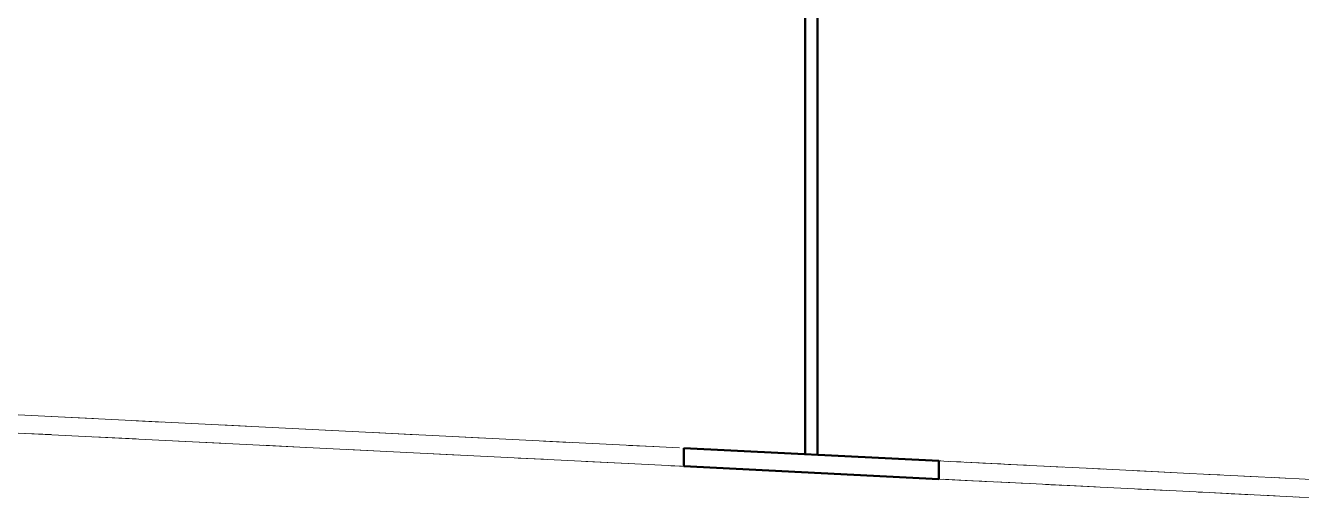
# Model space of a CAD drawing. Header units: metres. Extents: x 10 to 831, y 10 to 584.
# Drawn here: x 57.1 to 87.14, y 265 to 276.24 of the extents above; entities that cross this region are included whole.
import ezdxf

# ---------------------------------------------------------------- set-up
doc = ezdxf.new("R2010")
doc.units = ezdxf.units.M
doc.layers.add('CUT', color=7, linetype='Continuous', lineweight=50)
doc.layers.add('VIS', color=8, linetype='Continuous', lineweight=13)

msp = doc.modelspace()

# ---------------------------------------------------------------- linework, layer by layer
at = {"layer": 'CUT'}
for p, q in [((75.456, 277.2992), (75.456, 266.1552)), ((75.744, 266.1408), (75.744, 277.2848)), ((78.6, 265.998), (72.6, 266.298)), ((72.6, 266.298), (72.6, 265.87)), ((75.456, 266.1552), (75.744, 266.1408)), ((72.6, 265.87), (78.6, 265.57)), ((78.6, 265.57), (78.6, 265.998))]:
    msp.add_line(p, q, dxfattribs=at)
at = {"layer": 'VIS'}
for p, q in [((75.456, 277.2992), (75.456, 266.1552)), ((75.744, 266.1408), (75.744, 277.2848)), ((30, 268.4279), (72.4932, 266.3032)), ((73.4924, 265.8252), (30, 267.9999)), ((58.706, 266.9928), (57.7068, 267.0428)), ((60.3044, 266.9128), (59.7052, 266.9428)), ((62.3024, 266.8128), (61.7032, 266.8428)), ((64.3008, 266.7128), (63.7012, 266.7428)), ((57.1076, 266.6448), (57.7068, 266.6148)), ((58.706, 266.5648), (59.7048, 266.5148)), ((60.704, 266.4648), (61.7032, 266.4148)), ((66.2988, 266.6132), (65.3, 266.6632)), ((67.8976, 266.5332), (67.298, 266.5632)), ((69.8956, 266.4332), (69.296, 266.4632)), ((62.7024, 266.3648), (63.7012, 266.3148)), ((64.7004, 266.2648), (65.3, 266.2352)), ((66.6984, 266.1652), (67.298, 266.1352)), ((71.8936, 266.3332), (71.2944, 266.3632)), ((78.6, 265.998), (72.6, 266.298)), ((72.6, 266.298), (72.7388, 266.2912)), ((72.6, 266.298), (72.6, 265.87)), ((72.7588, 266.29), (72.8512, 266.2856)), ((72.8512, 266.2856), (73.3864, 266.2588)), ((73.446, 266.2556), (73.5844, 266.2488)), ((73.6704, 266.2444), (73.9668, 266.2296)), ((73.892, 266.2336), (73.692, 266.2432)), ((74.794, 266.1884), (73.8028, 266.238)), ((73.892, 266.2336), (74.0916, 266.2236)), ((74.0656, 266.2248), (74.856, 266.1852)), ((74.856, 266.1852), (74.9936, 266.1784)), ((75.1312, 266.1716), (75.2688, 266.1644)), ((75.4068, 266.1576), (75.5444, 266.1508)), ((75.456, 266.1552), (75.5444, 266.1508)), ((75.456, 266.1552), (75.744, 266.1408)), ((75.5648, 266.1496), (75.64, 266.146)), ((75.6604, 266.1448), (75.6672, 266.1448)), ((75.6876, 266.1436), (75.7012, 266.1428)), ((75.7012, 266.1428), (75.7216, 266.142)), ((75.744, 266.1408), (75.7916, 266.1384)), ((75.812, 266.1376), (75.9548, 266.1304)), ((75.9052, 266.1328), (76.0892, 266.1236)), ((75.9752, 266.1292), (75.9888, 266.1284)), ((75.9888, 266.1284), (76.294, 266.1132)), ((76.2728, 266.1144), (76.436, 266.106)), ((76.3552, 266.1104), (76.3756, 266.1092)), ((68.6968, 266.0652), (69.296, 266.0352)), ((70.2952, 265.9852), (71.2944, 265.9352)), ((72.2932, 265.8852), (72.8928, 265.8552)), ((72.6, 265.87), (72.7388, 265.8632)), ((72.6, 265.87), (78.6, 265.57)), ((72.7588, 265.862), (72.8512, 265.8576)), ((72.8512, 265.8576), (73.1884, 265.8404)), ((73.2476, 265.8376), (73.3864, 265.8308)), ((73.446, 265.8276), (73.6044, 265.8196)), ((73.6044, 265.8196), (74.8228, 265.7588)), ((73.6044, 265.8196), (75.3888, 265.7304)), ((76.436, 266.106), (76.5376, 266.1012)), ((76.436, 266.106), (76.7216, 266.092)), ((76.4364, 266.106), (76.4568, 266.1052)), ((76.518, 266.102), (76.5384, 266.1012)), ((76.5992, 266.098), (76.6196, 266.0972)), ((76.6396, 266.096), (76.6732, 266.0944)), ((76.6808, 266.094), (76.7216, 266.092)), ((76.7216, 266.092), (76.8908, 266.0836)), ((76.8428, 266.086), (76.8768, 266.084)), ((76.992, 266.0784), (77.0936, 266.0732)), ((77.0464, 266.0756), (77.0804, 266.074)), ((77.2628, 266.0648), (77.3644, 266.0596)), ((78.3632, 266.01), (77.372, 266.0596)), ((77.3856, 266.0588), (77.4196, 266.0572)), ((77.5336, 266.0512), (77.6348, 266.0464)), ((77.804, 266.0376), (77.9056, 266.0328)), ((78.0336, 266.0264), (78.0808, 266.024)), ((78.2224, 266.0168), (78.2696, 266.0144)), ((78.5996, 265.998), (78.6468, 265.9956)), ((78.8384, 265.986), (78.6, 265.998)), ((78.6, 265.57), (78.6, 265.998)), ((79.5532, 265.9504), (78.8384, 265.986)), ((78.8828, 265.984), (79.1184, 265.972)), ((79.26, 265.9652), (79.4956, 265.9532)), ((79.5532, 265.9504), (79.3548, 265.9604)), ((80.7404, 265.8908), (79.3676, 265.9596)), ((80.7404, 265.8908), (79.5532, 265.9504)), ((79.6372, 265.946), (80.0592, 265.9252)), ((80.24, 265.916), (80.662, 265.8948)), ((82.396, 265.8084), (80.7404, 265.8908)), ((81.084, 265.8736), (81.506, 265.8528)), ((82.1, 265.8228), (82.466, 265.8048)), ((84.512, 265.7024), (82.396, 265.8084)), ((73.892, 265.8056), (74.8908, 265.7556)), ((75.0908, 265.7456), (74.0916, 265.7956)), ((74.9476, 265.7528), (75.2688, 265.7364)), ((75.4068, 265.7296), (75.5444, 265.7228)), ((75.6404, 265.718), (77.406, 265.6296)), ((75.682, 265.716), (75.728, 265.7136)), ((76.2896, 265.6856), (75.69, 265.7156)), ((75.8656, 265.7068), (76.0036, 265.7)), ((75.89, 265.7056), (76.4896, 265.6756)), ((75.984, 265.7008), (76.5788, 265.6712)), ((76.1412, 265.6928), (76.1872, 265.6908)), ((76.4168, 265.6792), (76.4624, 265.6768)), ((76.6004, 265.67), (76.7764, 265.6612)), ((76.6004, 265.67), (76.7936, 265.6604)), ((76.9524, 265.6524), (77.0112, 265.6496)), ((77.3044, 265.6348), (77.3632, 265.632)), ((77.3732, 265.6312), (77.9528, 265.6024)), ((77.888, 265.6056), (77.6884, 265.6156)), ((77.888, 265.6056), (78.088, 265.5956)), ((77.8916, 265.6056), (77.95, 265.6024)), ((77.9668, 265.6016), (79.5532, 265.5224)), ((78.4784, 265.576), (78.5368, 265.5732)), ((78.6, 265.57), (78.8384, 265.558)), ((78.7132, 265.5644), (78.8304, 265.5584)), ((78.7788, 265.5612), (79.3676, 265.5316)), ((78.8304, 265.5584), (79.044, 265.5476)), ((78.8384, 265.558), (79.5532, 265.5224)), ((79.4, 265.53), (79.6136, 265.5192)), ((79.5532, 265.5224), (80.7404, 265.4628)), ((79.8864, 265.5056), (79.6864, 265.5156)), ((84.512, 265.7024), (83.1864, 265.7688)), ((83.2708, 265.7644), (83.7828, 265.7388)), ((87.08, 265.574), (84.512, 265.7024)), ((84.9556, 265.6804), (85.2128, 265.6672)), ((85.6412, 265.646), (86.0696, 265.6244)), ((86.4984, 265.6032), (86.7556, 265.5904)), ((90.0884, 265.4236), (87.08, 265.574)), ((79.8864, 265.5056), (80.086, 265.4956)), ((79.97, 265.5016), (80.1836, 265.4908)), ((80.0776, 265.496), (80.2708, 265.4864)), ((80.5396, 265.4732), (80.7532, 265.4624)), ((80.7404, 265.4628), (82.396, 265.3804)), ((81.1092, 265.4444), (81.3228, 265.434)), ((81.2368, 265.438), (81.8164, 265.4092)), ((81.5364, 265.4232), (82.2876, 265.3856)), ((82.396, 265.3804), (84.512, 265.2744)), ((83.2052, 265.3396), (83.9564, 265.302)), ((83.4828, 265.326), (83.2832, 265.336)), ((84.512, 265.2744), (87.08, 265.146)), ((84.7072, 265.2648), (84.8024, 265.26)), ((85.0884, 265.2456), (85.3744, 265.2312)), ((85.4812, 265.226), (85.2812, 265.236)), ((85.4812, 265.226), (85.6808, 265.216)), ((85.66, 265.2168), (85.946, 265.2028)), ((86.232, 265.1884), (86.518, 265.174)), ((86.9944, 265.1504), (87.0896, 265.1456)), ((87.08, 265.146), (90.0884, 264.9956))]:
    msp.add_line(p, q, dxfattribs=at)

doc.saveas('drawing.dxf')
